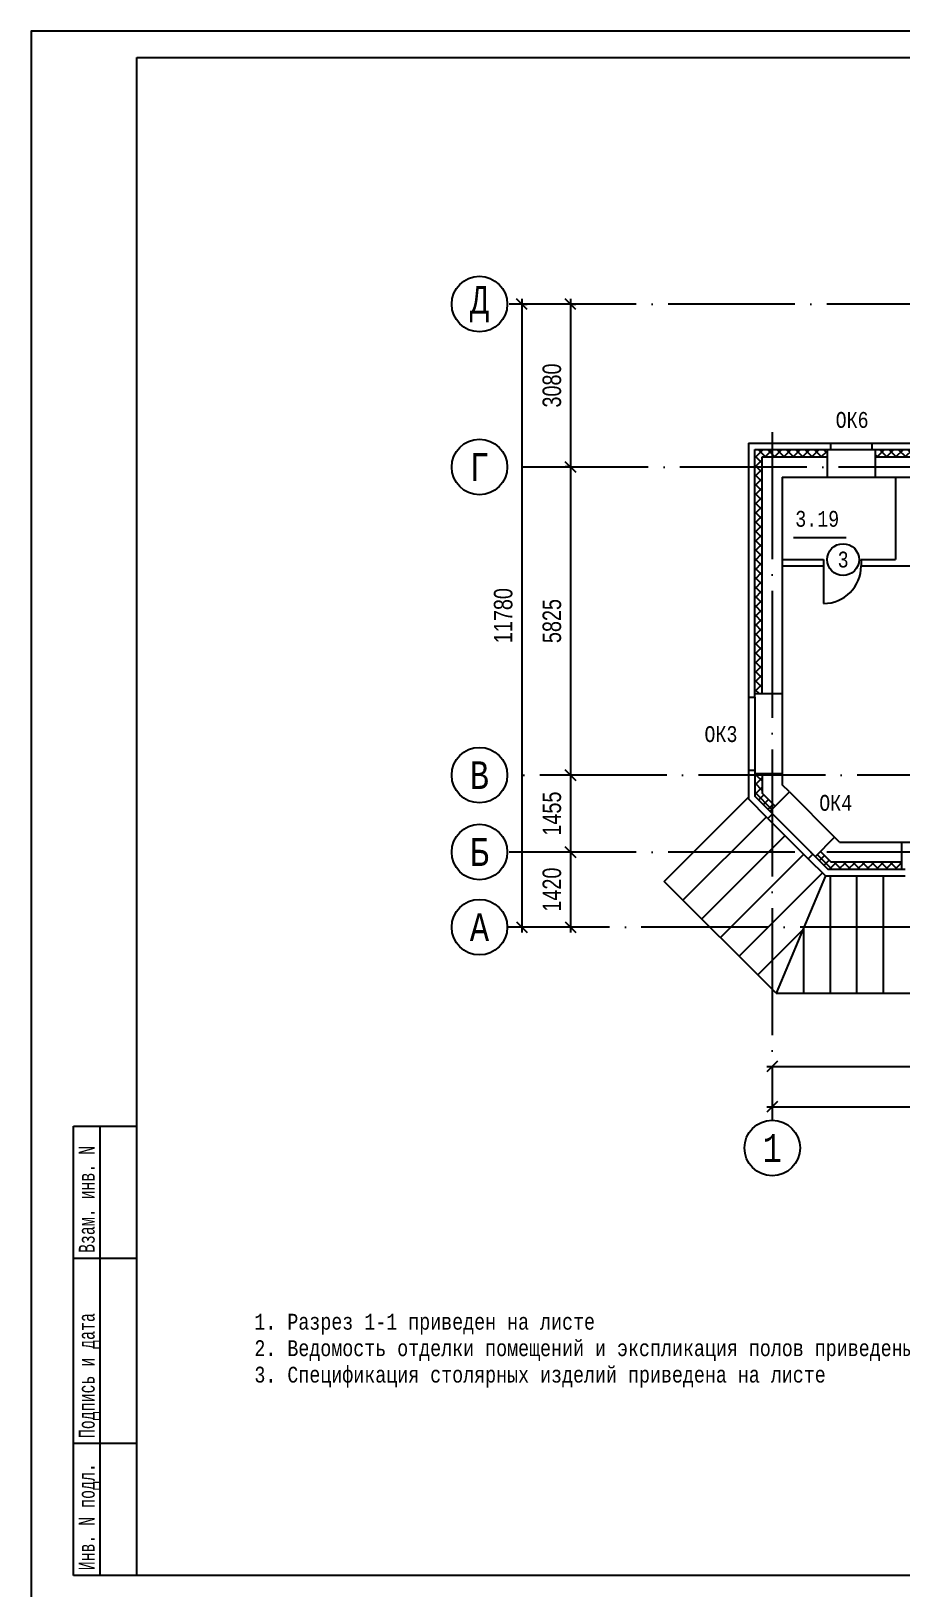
# Model space of a CAD drawing. Extents: x 0 to 84000, y 0 to 59400.
# Drawn here: x 0 to 16460, y 29950 to 59400 of the extents above; entities that cross this region are included whole.
import ezdxf
from ezdxf.enums import TextEntityAlignment as Align

# ---------------------------------------------------------------- set-up
doc = ezdxf.new("R2010")
doc.units = 0
doc.header["$LTSCALE"] = 100
doc.header["$MEASUREMENT"] = 0
doc.linetypes.add('ACAD_ISO04W100', pattern=[30, 24, -3, 0, -3])
doc.layers.get('0').update_dxf_attribs({"linetype": 'CONTINUOUS'})
doc.layers.get('DEFPOINTS').update_dxf_attribs({"linetype": 'CONTINUOUS'})
doc.layers.add('55', color=250, linetype='CONTINUOUS')
doc.styles.add('1', font='TXT', dxfattribs={"width": 0.8})
doc.styles.add('STYLE1', font='monotxt.shx', dxfattribs={"width": 0.8})
doc.dimstyles.get("Standard").update_dxf_attribs({"dimtxt": 0.18, "dimasz": 0.18, "dimexe": 0.18, "dimexo": 0.0625, "dimgap": 0.09, "dimtad": 0, "dimtih": 1, "dimtoh": 1, "dimdec": 4, "dimzin": 0, "dimdsep": 46, "dimtxsty": 'Standard', "dimcen": 0.09, "dimadec": 0, "dimazin": 0, "dimtfac": 1, "dimtdec": 4, "dimtofl": 0, "dimtmove": 0, "dimatfit": 3, "dimfxl": 1, "dimtolj": 1, "dimtzin": 0, "dimarcsym": 0})

# ---------------------------------------------------------------- blocks, each defined once
blk = doc.blocks.new('_OBLIQUE')
at = {"color": 0, "linetype": 'ByBlock'}
blk.add_line((-0.5, -0.5), (0.5, 0.5), dxfattribs=at)
blk = doc.blocks.new('*D35')
at = {"layer": '55', "color": 0, "linetype": 'Continuous', "lineweight": -2, "transparency": 16777216}
for p, q in [((9275, 54340), (9275, 42360)), ((9325, 54240), (9375, 54240)), ((9225, 42460), (9175, 42460))]:
    blk.add_line(p, q, dxfattribs=at)
at = {"layer": 'DEFPOINTS', "color": 0, "linetype": 'Continuous', "transparency": 16777216}
for p in [(9275, 54240), (9275, 42460), (9275, 42460)]:
    blk.add_point(p, dxfattribs=at)
at = {"layer": '55', "color": 0, "linetype": 'Continuous', "lineweight": -2, "transparency": 16777216, "xscale": 200, "yscale": 200, "zscale": 200}
for p, rotation in [((9275, 54240), 90), ((9275, 42460), 270)]:
    blk.add_blockref('_OBLIQUE', p, dxfattribs=dict(at, rotation=rotation))
at = {"layer": '55', "color": 0, "linetype": 'Continuous', "transparency": 16777216, "insert": (8925, 48350), "char_height": 350, "attachment_point": 5, "rotation": 90, "style": '1'}
blk.add_mtext('\\A1;11780', dxfattribs=at)
blk = doc.blocks.new('*D33')
at = {"layer": '55', "color": 0, "linetype": 'Continuous', "lineweight": -2, "transparency": 16777216}
for p, q in [((10195, 45435), (10195, 43780)), ((10145, 45335), (10095, 45335)), ((10145, 43880), (10095, 43880))]:
    blk.add_line(p, q, dxfattribs=at)
at = {"layer": 'DEFPOINTS', "color": 0, "linetype": 'Continuous', "transparency": 16777216}
for p in [(10195, 45335), (10195, 43880), (10195, 43880)]:
    blk.add_point(p, dxfattribs=at)
at = {"layer": '55', "color": 0, "linetype": 'Continuous', "lineweight": -2, "transparency": 16777216, "xscale": 200, "yscale": 200, "zscale": 200}
for p, rotation in [((10195, 45335), 90), ((10195, 43880), 270)]:
    blk.add_blockref('_OBLIQUE', p, dxfattribs=dict(at, rotation=rotation))
at = {"layer": '55', "color": 0, "linetype": 'Continuous', "transparency": 16777216, "insert": (9845, 44607), "char_height": 350, "attachment_point": 5, "rotation": 90, "style": '1'}
blk.add_mtext('\\A1;1455', dxfattribs=at)
blk = doc.blocks.new('*D41')
at = {"layer": '55', "color": 0, "linetype": 'Continuous', "lineweight": -2, "transparency": 16777216}
for p, q in [((13910, 39065), (32450, 39065)), ((14010, 39015), (14010, 38965)), ((32350, 39115), (32350, 39165))]:
    blk.add_line(p, q, dxfattribs=at)
at = {"layer": 'DEFPOINTS', "color": 0, "linetype": 'Continuous', "transparency": 16777216}
for p in [(14010, 39065), (32350, 39065), (32350, 39065)]:
    blk.add_point(p, dxfattribs=at)
at = {"layer": '55', "color": 0, "linetype": 'Continuous', "lineweight": -2, "transparency": 16777216, "xscale": 200, "yscale": 200, "zscale": 200, "rotation": 180}
blk.add_blockref('_OBLIQUE', (14010, 39065), dxfattribs=at)
at = {"layer": '55', "color": 0, "linetype": 'Continuous', "lineweight": -2, "transparency": 16777216, "xscale": 200, "yscale": 200, "zscale": 200}
blk.add_blockref('_OBLIQUE', (32350, 39065), dxfattribs=at)
at = {"layer": '55', "color": 0, "linetype": 'Continuous', "transparency": 16777216, "insert": (22615, 39435), "char_height": 350, "attachment_point": 5, "style": '1'}
blk.add_mtext('\\A1;18340', dxfattribs=at)
blk = doc.blocks.new('*D37')
at = {"layer": '55', "color": 0, "linetype": 'Continuous', "lineweight": -2, "transparency": 16777216}
for p, q in [((13910, 39825), (20230, 39825)), ((14010, 39775), (14010, 39725)), ((20130, 39875), (20130, 39925))]:
    blk.add_line(p, q, dxfattribs=at)
at = {"layer": 'DEFPOINTS', "color": 0, "linetype": 'Continuous', "transparency": 16777216}
for p in [(14010, 39825), (20130, 39825), (20130, 39825)]:
    blk.add_point(p, dxfattribs=at)
at = {"layer": '55', "color": 0, "linetype": 'Continuous', "lineweight": -2, "transparency": 16777216, "xscale": 200, "yscale": 200, "zscale": 200, "rotation": 180}
blk.add_blockref('_OBLIQUE', (14010, 39825), dxfattribs=at)
at = {"layer": '55', "color": 0, "linetype": 'Continuous', "lineweight": -2, "transparency": 16777216, "xscale": 200, "yscale": 200, "zscale": 200}
blk.add_blockref('_OBLIQUE', (20130, 39825), dxfattribs=at)
at = {"layer": '55', "color": 0, "linetype": 'Continuous', "transparency": 16777216, "insert": (17070, 40175), "char_height": 350, "attachment_point": 5, "style": '1'}
blk.add_mtext('\\A1;6120', dxfattribs=at)
blk = doc.blocks.new('*D34')
at = {"layer": '55', "color": 0, "linetype": 'Continuous', "lineweight": -2, "transparency": 16777216}
for p, q in [((10195, 43980), (10195, 42360)), ((10145, 43880), (10095, 43880)), ((10145, 42460), (10095, 42460))]:
    blk.add_line(p, q, dxfattribs=at)
at = {"layer": 'DEFPOINTS', "color": 0, "linetype": 'Continuous', "transparency": 16777216}
for p in [(10195, 43880), (10195, 42460), (10195, 42460)]:
    blk.add_point(p, dxfattribs=at)
at = {"layer": '55', "color": 0, "linetype": 'Continuous', "lineweight": -2, "transparency": 16777216, "xscale": 200, "yscale": 200, "zscale": 200}
for p, rotation in [((10195, 43880), 90), ((10195, 42460), 270)]:
    blk.add_blockref('_OBLIQUE', p, dxfattribs=dict(at, rotation=rotation))
at = {"layer": '55', "color": 0, "linetype": 'Continuous', "transparency": 16777216, "insert": (9845, 43170), "char_height": 350, "attachment_point": 5, "rotation": 90, "style": '1'}
blk.add_mtext('\\A1;1420', dxfattribs=at)
blk = doc.blocks.new('*D31')
at = {"layer": '55', "color": 0, "linetype": 'Continuous', "lineweight": -2, "transparency": 16777216}
for p, q in [((10195, 54340), (10195, 51060)), ((10245, 54240), (10295, 54240)), ((10145, 51160), (10095, 51160))]:
    blk.add_line(p, q, dxfattribs=at)
at = {"layer": 'DEFPOINTS', "color": 0, "linetype": 'Continuous', "transparency": 16777216}
for p in [(10195, 54240), (10195, 51160), (10195, 51160)]:
    blk.add_point(p, dxfattribs=at)
at = {"layer": '55', "color": 0, "linetype": 'Continuous', "lineweight": -2, "transparency": 16777216, "xscale": 200, "yscale": 200, "zscale": 200}
for p, rotation in [((10195, 54240), 90), ((10195, 51160), 270)]:
    blk.add_blockref('_OBLIQUE', p, dxfattribs=dict(at, rotation=rotation))
at = {"layer": '55', "color": 0, "linetype": 'Continuous', "transparency": 16777216, "insert": (9845, 52700), "char_height": 350, "attachment_point": 5, "rotation": 90, "style": '1'}
blk.add_mtext('\\A1;3080', dxfattribs=at)
blk = doc.blocks.new('*D32')
at = {"layer": '55', "color": 0, "linetype": 'Continuous', "lineweight": -2, "transparency": 16777216}
for p, q in [((10195, 51260), (10195, 45235)), ((10145, 51160), (10095, 51160)), ((10145, 45335), (10095, 45335))]:
    blk.add_line(p, q, dxfattribs=at)
at = {"layer": 'DEFPOINTS', "color": 0, "linetype": 'Continuous', "transparency": 16777216}
for p in [(10195, 51160), (10195, 45335), (10195, 45335)]:
    blk.add_point(p, dxfattribs=at)
at = {"layer": '55', "color": 0, "linetype": 'Continuous', "lineweight": -2, "transparency": 16777216, "xscale": 200, "yscale": 200, "zscale": 200}
for p, rotation in [((10195, 51160), 90), ((10195, 45335), 270)]:
    blk.add_blockref('_OBLIQUE', p, dxfattribs=dict(at, rotation=rotation))
at = {"layer": '55', "color": 0, "linetype": 'Continuous', "transparency": 16777216, "insert": (9845, 48247), "char_height": 350, "attachment_point": 5, "rotation": 90, "style": '1'}
blk.add_mtext('\\A1;5825', dxfattribs=at)
blk = doc.blocks.new('M2')
at = {"linetype": 'Continuous'}
blk.add_circle((0, 0), 3, dxfattribs=at)
at = {"linetype": 'Continuous', "style": 'STYLE1', "width": 0.8, "flags": 4}
blk.add_attdef('МАРКА', text='', height=3, dxfattribs=at).set_placement((0, 0), align=Align.MIDDLE)
at = {"linetype": 'Continuous', "style": 'STYLE1', "width": 0.8, "flags": 5}
blk.add_attdef('ПОЛНАЯ_МАРКА_ЭЛЕМЕНТА', (-5.5, -7.5), '', height=3, dxfattribs=at)
blk = doc.blocks.new('M1')
at = {"linetype": 'Continuous', "style": 'STYLE1', "width": 0.8, "flags": 4}
blk.add_attdef('МАРКА', text='', height=3, dxfattribs=at).set_placement((-0.5, -1.5), align=Align.CENTER)
at = {"linetype": 'Continuous', "style": 'STYLE1', "width": 0.8, "flags": 5}
blk.add_attdef('ПОЛНАЯ_МАРКА_ЭЛЕМЕНТА', (-6, -6.5), '', height=3, dxfattribs=at)

msp = doc.modelspace()

# ---------------------------------------------------------------- hatches: boundary and pattern name
at = {"layer": '55', "linetype": 'Continuous'}
h = msp.add_hatch(dxfattribs=at)
h.set_pattern_fill('ANSI37', color=0, scale=1000, style=0)
h.paths.add_polyline_path([(13820, 51159.7), (13680, 51159.7), (13680, 46875), (13820, 46875)])
h.paths.add_polyline_path([(14010, 51490), (13680, 51490), (13680, 51159.7), (13820, 51159.7), (13820, 51350), (14010, 51350)])
h.paths.add_polyline_path([(15045, 51490), (14010, 51490), (14010, 51350), (15045, 51350)])
h = msp.add_hatch(dxfattribs=at)
h.set_pattern_fill('ANSI37', color=0, scale=1000, style=0)
h.paths.add_polyline_path([(18155, 51490), (15955, 51490), (15955, 51350), (18155, 51350)])
h = msp.add_hatch(dxfattribs=at)
h.set_pattern_fill('ANSI37', color=0, scale=1000, style=0)
h.paths.add_polyline_path([(14010, 44802.4), (13820, 44992.4), (13820, 45334.7), (13680, 45334.7), (13680, 44934.4), (13966.6, 44647.8), (14010, 44691.2)])
h = msp.add_hatch(dxfattribs=at)
h.set_pattern_fill('ANSI37', color=0, scale=1000, style=0)
h.set_pattern_definition([(45, (0, 29700), (-88.38835, 88.38835), []), (135, (0, 29700), (-88.38835, -88.38835), [])])
h.paths.add_polyline_path([(16459.7, 43550), (16459.7, 43690), (15122.4, 43690), (14932.4, 43880), (14910, 43880), (14822.2, 43792.2), (15064.4, 43550)])

# ---------------------------------------------------------------- linework, layer by layer
at = {"layer": '55', "color": 0, "linetype": 'Continuous'}
for p, q in [((2000, 30200), (2000, 58900)), ((2000, 58900), (41500, 58900)), ((13560, 51610), (15110, 51610)), ((13560, 51610), (13560, 46810)), ((15110, 51610), (15890, 51610)), ((15110, 51610), (15110, 51490)), ((15890, 51610), (15890, 51490)), ((15890, 51610), (18220, 51610)), ((13680, 51490), (15110, 51490)), ((13680, 46810), (13680, 51490)), ((13820, 51350), (15045, 51350)), ((13820, 46875), (13820, 51350)), ((15045, 51490), (15045, 50970)), ((15110, 51490), (15890, 51490)), ((15890, 51490), (18220, 51490)), ((15955, 51490), (15955, 50970)), ((15955, 51350), (18155, 51350)), ((14200, 50970), (15045, 50970)), ((14200, 50970), (14200, 46875)), ((15045, 50970), (15955, 50970)), ((15955, 50970), (18155, 50970)), ((16340, 50970), (16340, 49410)), ((15410, 49820), (14410, 49820)), ((14200, 49410), (14980, 49410)), ((14200, 49290), (14980, 49290)), ((14980, 49410), (14980, 49290)), ((14980, 49290), (14980, 48580)), ((15690, 49410), (16340, 49410)), ((15690, 49410), (15690, 49290)), ((15690, 49290), (19940, 49290)), ((13680, 46875), (14200, 46875)), ((14200, 46875), (14200, 45365)), ((13560, 46810), (13560, 45430)), ((13560, 46810), (13680, 46810)), ((13680, 46810), (13680, 45430)), ((13560, 45430), (13560, 44884.7)), ((13560, 45430), (13560, 44884.7)), ((13560, 45430), (13680, 45430)), ((13680, 45430), (13680, 44934.4)), ((13680, 45365), (14200, 45365)), ((13820, 45365), (13820, 44992.4)), ((14200, 45365), (14200, 45149.8)), ((14200, 45365), (14200, 45149.8)), ((14334.3, 45015.5), (14200, 45149.8)), ((11969, 43324), (13560, 44915)), ((13927.7, 44517), (13560, 44884.7)), ((14012.5, 44601.9), (13680, 44934.4)), ((14065.6, 44746.8), (13820, 44992.4)), ((13966.6, 44647.8), (14334.3, 45015.5)), ((14334.3, 45015.5), (15189.9, 44159.9)), ((12322.6, 42970.5), (13898.4, 44546.3)), ((13927.7, 44517), (14012.5, 44601.9)), ((13927.7, 44517), (14691.4, 43753.3)), ((14012.5, 44601.9), (14776.2, 43838.2)), ((12676.1, 42616.9), (14252, 44192.7)), ((14822.2, 43792.2), (15189.9, 44159.9)), ((14921.2, 43891.2), (15122.4, 43690)), ((15279.8, 44070), (15189.9, 44159.9)), ((15279.8, 44070), (16459.7, 44070)), ((16459.7, 44070), (17669.7, 44070)), ((16459.7, 43550), (16459.7, 44070)), ((13029.7, 42263.3), (14605.5, 43839.2)), ((14691.4, 43753.3), (14776.2, 43838.2)), ((15014.7, 43430), (14691.4, 43753.3)), ((14776.2, 43838.2), (15064.4, 43550)), ((16459.7, 43690), (15122.4, 43690)), ((14082.7, 41210.3), (11969, 43324)), ((13383.2, 41909.8), (14959.1, 43485.6)), ((15014.7, 43430), (14082.7, 41210.3)), ((15014.7, 43430), (16524.7, 43430)), ((16524.7, 43550), (15064.4, 43550)), ((15110, 41210.3), (15110, 43430)), ((15610, 41210.3), (15610, 43430)), ((16110, 41210.3), (16110, 43430)), ((14610, 41210.3), (14610, 42466.1)), ((13736.8, 41556.2), (14583.5, 42402.9)), ((14082.7, 41210.3), (20057.3, 41210.3)), ((800, 30200), (800, 38700)), ((800, 38700), (2000, 38700)), ((1306, 30200), (1306, 38700)), ((800, 36200), (2000, 36200)), ((2000, 32700), (800, 32700)), ((2000, 30200), (800, 30200)), ((41500, 30200), (2000, 30200))]:
    msp.add_line(p, q, dxfattribs=at)
at = {"layer": '55', "color": 0, "linetype": 'ACAD_ISO04W100'}
for p, q in [((35440, 54239.7), (9000, 54239.7)), ((14010, 51820), (14010, 38810)), ((20665, 51159.7), (9000, 51159.7)), ((24015, 45334.7), (9000, 45334.7)), ((35440, 43880), (9000, 43880)), ((28935, 42460), (9000, 42460))]:
    msp.add_line(p, q, dxfattribs=at)
at = {"layer": '55', "color": 0}
msp.add_lwpolyline([(42000, 29700), (42000, 59400), (0, 59400), (0, 29700)], close=True, dxfattribs=at)
at = {"layer": '55', "color": 0, "linetype": 'Continuous'}
for centre in [(8475, 54239.7), (8475, 51159.7), (8475, 45334.7), (8475, 43880), (8475, 42460), (14010, 38285)]:
    msp.add_circle(centre, 525, dxfattribs=at)
msp.add_arc((14980, 49290), 710, 270, 360, dxfattribs=at)

# ---------------------------------------------------------------- block references
ref = msp.add_blockref('M1', (15570, 52050), dxfattribs=dict(at, xscale=100, yscale=100, zscale=100))
ref.add_attrib('МАРКА', 'ОК6', dxfattribs={"layer": '0', "linetype": 'Continuous', "height": 300, "style": 'STYLE1', "width": 0.8}).set_placement((15520, 51900), align=Align.CENTER)
ref = msp.add_blockref('M2', (15350, 49410), dxfattribs=dict(at, xscale=100, yscale=100, zscale=100))
ref.add_attrib('МАРКА', '3', dxfattribs={"layer": '0', "linetype": 'Continuous', "height": 300, "style": 'STYLE1', "width": 0.8}).set_placement((15350, 49410), align=Align.MIDDLE)
ref = msp.add_blockref('M1', (13090, 46110), dxfattribs=dict(at, xscale=100, yscale=100, zscale=100))
ref.add_attrib('МАРКА', 'ОК3', dxfattribs={"layer": '0', "linetype": 'Continuous', "height": 300, "style": 'STYLE1', "width": 0.8}).set_placement((13040, 45960), align=Align.CENTER)
ref = msp.add_blockref('M1', (15260, 44810), dxfattribs=dict(at, xscale=100, yscale=100, zscale=100))
ref.add_attrib('МАРКА', 'ОК4', dxfattribs={"layer": '0', "linetype": 'Continuous', "height": 300, "style": 'STYLE1', "width": 0.8}).set_placement((15210, 44660), align=Align.CENTER)

# ---------------------------------------------------------------- texts
at = {"layer": '55', "color": 0, "linetype": 'Continuous', "style": 'STYLE1', "width": 0.8}
for s, p in [('Д', (8475, 54239.7)), ('Г', (8475, 51159.7)), ('В', (8475, 45334.7)), ('Б', (8475, 43880)), ('А', (8475, 42460)), ('1', (14010, 38285))]:
    msp.add_text(s, height=525, dxfattribs=at).set_placement(p, align=Align.MIDDLE)
msp.add_text('3.19', height=300, dxfattribs=at).set_placement((14860, 50030), align=Align.CENTER)
at = {"layer": '55', "color": 0, "linetype": 'Continuous', "style": 'STYLE1', "width": 0.65}
for s, p in [('Взам. инв. N', (1200, 36300)), ('Подпись и дата', (1200, 32800)), ('Инв. N подл.', (1200, 30300))]:
    msp.add_text(s, height=300, rotation=90, dxfattribs=at).set_placement(p)
at = {"layer": '55', "color": 0, "linetype": 'Continuous', "style": 'STYLE1', "width": 0.8}
for s, p in [('1. Разрез 1-1 приведен на листе', (4220, 34850)), ('2. Ведомость отделки помещений и экспликация полов приведены на листе', (4220, 34350)), ('3. Спецификация столярных изделий приведена на листе', (4220, 33850))]:
    msp.add_text(s, height=300, dxfattribs=at).set_placement(p)

# ---------------------------------------------------------------- dimensions: what is measured, and where the dimension line sits
at = {"layer": '55', "color": 0, "linetype": 'Continuous'}
for base, p1, p2, picture, middle in [((9275, 42460), (9275, 54239.7), (9275, 42460), '*D35', (8925, 48349.8)), ((10195, 51159.7), (10195, 54239.7), (10195, 51159.7), '*D31', (9845, 52699.7)), ((10195, 45334.7), (10195, 51159.7), (10195, 45334.7), '*D32', (9845, 48247.2)), ((10195, 43880), (10195, 45334.7), (10195, 43880), '*D33', (9845, 44607.3)), ((10195, 42460), (10195, 43880), (10195, 42460), '*D34', (9845, 43170))]:
    dim = msp.add_linear_dim(base=base, p1=p1, p2=p2, angle=90, dimstyle='Standard', override={"dimscale": 100, "dimtxt": 3.5, "dimasz": 2, "dimexe": 1, "dimexo": 0.5, "dimtih": 0, "dimtoh": 0, "dimdec": 0, "dimtxsty": '1', "dimblk1": 'OBLIQUE', "dimblk2": 'OBLIQUE', "dimsah": 1, "dimdle": 1, "dimtdec": 0, "dimtix": 1, "dimtofl": 1, "dimtmove": 2, "dimtvp": 1}, dxfattribs=at)
    dim.commit()
    dim.dimension.update_dxf_attribs({"geometry": picture, "text_midpoint": middle})
dim = msp.add_linear_dim(base=(20130, 39825), p1=(14010, 39825), p2=(20130, 39825), dimstyle='Standard', override={"dimscale": 100, "dimtxt": 3.5, "dimasz": 2, "dimexe": 1, "dimexo": 0.5, "dimtih": 0, "dimtoh": 0, "dimdec": 0, "dimtxsty": '1', "dimblk1": 'OBLIQUE', "dimblk2": 'OBLIQUE', "dimsah": 1, "dimdle": 1, "dimtdec": 0, "dimtix": 1, "dimtofl": 1, "dimtmove": 2, "dimtvp": 1}, dxfattribs=at)
dim.commit()
dim.dimension.update_dxf_attribs({"geometry": '*D37', "text_midpoint": (17070, 40175)})
dim = msp.add_linear_dim(base=(32350, 39065), p1=(14010, 39065), p2=(32350, 39065), dimstyle='Standard', override={"dimscale": 100, "dimtxt": 3.5, "dimasz": 2, "dimexe": 1, "dimexo": 0.5, "dimtih": 0, "dimtoh": 0, "dimdec": 0, "dimtxsty": '1', "dimblk1": 'OBLIQUE', "dimblk2": 'OBLIQUE', "dimsah": 1, "dimdle": 1, "dimtdec": 0, "dimtix": 1, "dimtofl": 1, "dimtmove": 2, "dimtvp": 1}, dxfattribs=at)
dim.commit()
dim.dimension.update_dxf_attribs({"geometry": '*D41', "text_midpoint": (22615, 39435), "dimtype": 160})

doc.saveas('drawing.dxf')
